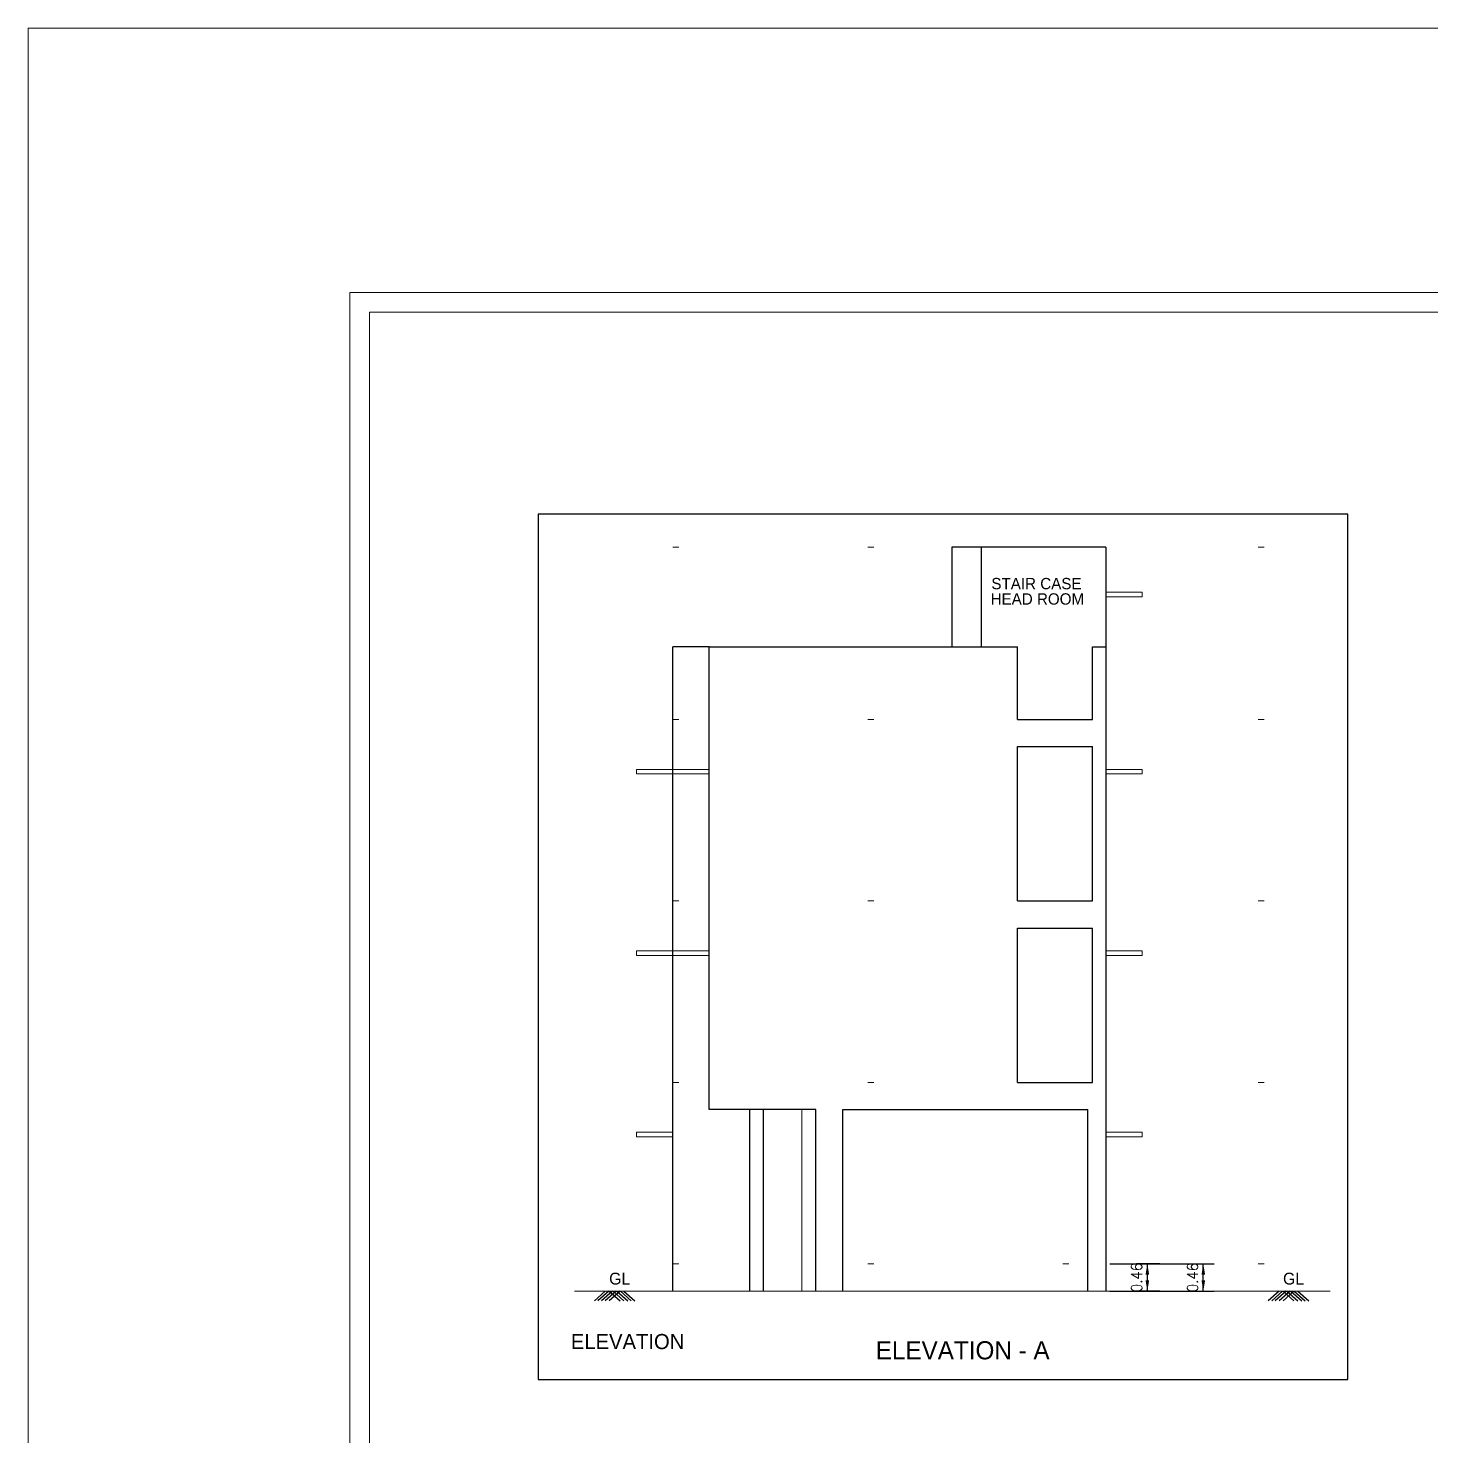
# Model space of a CAD drawing. Header units: metres. Extents: x -892 to 936, y 804 to 869.
# Drawn here: x 843.8 to 867.35, y 844.91 to 868.54 of the extents above; entities that cross this region are included whole.
import ezdxf

# ---------------------------------------------------------------- set-up
doc = ezdxf.new("R2010")
doc.units = ezdxf.units.M
doc.header["$MEASUREMENT"] = 0
doc.linetypes.add('DOT2', pattern=[3.175, 0, -3.175])
doc.layers.get('0').update_dxf_attribs({"lineweight": 0})
for name, color, linetype in [('BLK_1_PLINTH_HEIGHT', 7, 'Continuous'), ('BLK_1_SECTION', 66, 'Continuous'), ('COLUMN', 2, 'Continuous'), ('elev 1', 251, 'Continuous'), ('elev 2', 205, 'Continuous')]:
    doc.layers.add(name, color=color, linetype=linetype)
for name, color, linetype, lineweight in [('ELEV', 252, 'Continuous', 0), ('TEXT', 7, 'Continuous', 0), ('TITLE', 222, 'Continuous', 0)]:
    doc.layers.add(name, color=color, linetype=linetype, lineweight=lineweight)
doc.styles.add('dm', font='dm')
doc.styles.add('ed', font='ed')
doc.styles.get("Standard").update_dxf_attribs({"font": 'standard'})
doc.styles.add('uatext', font='uatext')
doc.styles.add('usa text', font='usa text')
doc.dimstyles.get("Standard").update_dxf_attribs({"dimtxt": 0.18, "dimasz": 0.18, "dimexe": 0.18, "dimexo": 0.0625, "dimgap": 0.09, "dimtad": 0, "dimtoh": 1, "dimzin": 0, "dimdsep": 46, "dimtxsty": 'dm', "dimcen": 0.09, "dimadec": 0, "dimazin": 0, "dimtfac": 1, "dimtdec": 4, "dimtofl": 0, "dimtmove": 0, "dimatfit": 3, "dimfxl": 0, "dimtolj": 1, "dimtzin": 0, "dimarcsym": 0})

# ---------------------------------------------------------------- blocks, each defined once
blk = doc.blocks.new('*D233')
at = {"layer": 'BLK_1_PLINTH_HEIGHT', "color": 0, "linetype": 'ByBlock', "lineweight": -2}
for p, q in [((861.958, 847.8), (863.709, 847.8)), ((863.529, 847.343), (863.529, 847.8)), ((861.958, 847.343), (863.709, 847.343))]:
    blk.add_line(p, q, dxfattribs=at)
for points in [[(863.529, 847.8), (863.559, 847.62), (863.499, 847.62)], [(863.529, 847.343), (863.499, 847.523), (863.559, 847.523)]]:
    blk.add_solid(points, dxfattribs=at)
at = {"layer": 'BLK_1_PLINTH_HEIGHT', "color": 0, "linetype": 'Continuous', "lineweight": -2, "insert": (863.349, 847.572), "char_height": 0.18, "width": 0.44, "attachment_point": 5, "rotation": 90}
blk.add_mtext('0.46', dxfattribs=at)
blk = doc.blocks.new('*D41')
at = {"layer": 'BLK_1_PLINTH_HEIGHT', "color": 0, "linetype": 'ByBlock', "lineweight": -2}
for p, q in [((862.801, 847.8), (862.41, 847.8)), ((862.59, 847.343), (862.59, 847.8)), ((862.801, 847.343), (862.41, 847.343))]:
    blk.add_line(p, q, dxfattribs=at)
for points in [[(862.59, 847.8), (862.62, 847.62), (862.56, 847.62)], [(862.59, 847.343), (862.56, 847.523), (862.62, 847.523)]]:
    blk.add_solid(points, dxfattribs=at)
at = {"layer": 'BLK_1_PLINTH_HEIGHT', "color": 0, "linetype": 'Continuous', "lineweight": -2, "insert": (862.41, 847.572), "char_height": 0.18, "width": 0.44, "attachment_point": 5, "rotation": 90}
blk.add_mtext('0.46', dxfattribs=at)

msp = doc.modelspace()

# ---------------------------------------------------------------- linework, layer by layer
at = {"color": 251, "linetype": 'DOT2'}
for p, q in [((854.623, 859.83), (864.572, 859.83)), ((854.623, 856.937), (864.572, 856.937)), ((854.623, 853.891), (864.572, 853.891)), ((854.623, 850.846), (864.572, 850.846)), ((854.623, 847.8), (864.572, 847.8))]:
    msp.add_line(p, q, dxfattribs=at)
at = {"linetype": 'ByBlock'}
msp.add_lwpolyline([(843.804, 804.442), (936.032, 804.442), (936.032, 868.537), (843.804, 868.537)], close=True, dxfattribs=at)
at = {"layer": 'BLK_1_SECTION', "linetype": 'ByBlock'}
msp.add_lwpolyline([(852.366, 845.861), (865.957, 845.861), (865.957, 860.382), (852.366, 860.382)], close=True, dxfattribs=at)
at = {"layer": 'COLUMN'}
for p, q in [((853.491, 847.343), (853.308, 847.178)), ((853.551, 847.343), (853.367, 847.178)), ((853.61, 847.343), (853.427, 847.178)), ((853.675, 847.343), (853.491, 847.178)), ((853.74, 847.343), (853.556, 847.178)), ((853.556, 847.343), (853.74, 847.178)), ((853.621, 847.343), (853.804, 847.178)), ((853.686, 847.343), (853.869, 847.178)), ((853.745, 847.343), (853.928, 847.178)), ((853.804, 847.343), (853.988, 847.178)), ((864.802, 847.343), (864.619, 847.178)), ((864.861, 847.343), (864.678, 847.178)), ((864.921, 847.343), (864.737, 847.178)), ((864.986, 847.343), (864.802, 847.178)), ((865.05, 847.343), (864.867, 847.178)), ((864.867, 847.343), (865.05, 847.178)), ((864.932, 847.343), (865.115, 847.178)), ((864.996, 847.343), (865.18, 847.178)), ((865.056, 847.343), (865.239, 847.178)), ((865.115, 847.343), (865.298, 847.178))]:
    msp.add_line(p, q, dxfattribs=at)
at = {"layer": 'ELEV', "color": 250}
for p, q in [((861.895, 859.07), (862.504, 859.07)), ((861.895, 858.994), (862.504, 858.994)), ((862.504, 858.994), (862.504, 859.07)), ((854.626, 856.099), (854.016, 856.099)), ((854.016, 856.023), (854.016, 856.099)), ((855.235, 856.099), (854.626, 856.099)), ((854.626, 856.023), (854.626, 856.099)), ((861.895, 856.099), (862.504, 856.099)), ((862.504, 856.023), (862.504, 856.099)), ((854.626, 856.023), (854.016, 856.023)), ((855.235, 856.023), (854.626, 856.023)), ((861.895, 856.023), (862.504, 856.023)), ((854.624, 853.054), (854.015, 853.054)), ((854.015, 852.978), (854.015, 853.054)), ((855.233, 853.054), (854.624, 853.054)), ((854.624, 852.978), (854.624, 853.054)), ((861.895, 853.054), (862.504, 853.054)), ((862.504, 852.978), (862.504, 853.054)), ((854.624, 852.978), (854.015, 852.978)), ((855.233, 852.978), (854.624, 852.978)), ((861.895, 852.978), (862.504, 852.978)), ((854.624, 850.008), (854.015, 850.008)), ((854.015, 849.932), (854.015, 850.008)), ((854.624, 849.932), (854.015, 849.932)), ((861.895, 850.008), (862.504, 850.008)), ((861.895, 849.932), (862.504, 849.932)), ((862.504, 849.932), (862.504, 850.008))]:
    msp.add_line(p, q, dxfattribs=at)
at = {"layer": 'ELEV', "linetype": 'ByBlock'}
msp.add_line((856.79, 847.343), (856.79, 850.389), dxfattribs=at)
at = {"layer": 'elev 1', "color": 251, "linetype": 'ByBlock'}
for p, q in [((859.307, 859.83), (859.307, 858.155)), ((859.802, 859.83), (859.307, 859.83))]:
    msp.add_line(p, q, dxfattribs=at)
at = {"layer": 'elev 1'}
for p, q in [((859.802, 859.83), (859.802, 858.155)), ((861.895, 859.83), (859.802, 859.83)), ((861.895, 859.83), (861.895, 858.155))]:
    msp.add_line(p, q, dxfattribs=at)
at = {"layer": 'elev 1', "color": 250, "linetype": 'ByBlock'}
for p, q in [((855.919, 847.343), (855.919, 850.389)), ((855.919, 847.343), (855.919, 850.389)), ((856.147, 847.343), (856.147, 850.389))]:
    msp.add_line(p, q, dxfattribs=at)
at = {"layer": 'elev 2', "linetype": 'ByBlock'}
for p in [(854.624, 847.343), (855.233, 858.155)]:
    msp.add_line(p, (854.624, 858.155), dxfattribs=at)
at = {"layer": 'elev 2', "color": 2}
for p, q in [((855.233, 850.389), (855.233, 858.155)), ((855.233, 858.155), (860.411, 858.155)), ((860.411, 856.937), (860.411, 858.155)), ((861.667, 856.937), (861.667, 858.155)), ((861.667, 858.155), (861.895, 858.155)), ((861.895, 858.155), (861.895, 847.343)), ((860.411, 856.937), (861.667, 856.937)), ((860.411, 853.891), (860.411, 856.48)), ((860.411, 856.48), (861.667, 856.48)), ((861.667, 853.891), (861.667, 856.48)), ((860.411, 853.891), (861.667, 853.891)), ((860.411, 850.846), (860.411, 853.434)), ((860.411, 853.434), (861.667, 853.434)), ((861.667, 850.846), (861.667, 853.434)), ((860.411, 850.846), (861.667, 850.846)), ((857.023, 850.389), (855.233, 850.389)), ((857.023, 847.343), (857.023, 850.389)), ((857.479, 847.343), (857.479, 850.389)), ((857.479, 850.389), (861.591, 850.389)), ((861.591, 847.343), (861.591, 850.389))]:
    msp.add_line(p, q, dxfattribs=at)
at = {"layer": 'TITLE'}
msp.add_line((852.974, 847.343), (865.661, 847.343), dxfattribs=at)
at = {"layer": 'TITLE', "color": 0}
for points in [[(849.204, 864.1), (932.374, 864.1), (932.374, 810.782), (849.204, 810.782)], [(849.531, 863.773), (932.047, 863.773), (932.047, 811.109), (849.531, 811.109)]]:
    msp.add_lwpolyline(points, close=True, dxfattribs=at)

# ---------------------------------------------------------------- texts
at = {"layer": 'BLK_1_SECTION', "linetype": 'ByBlock', "insert": (852.913, 846.624), "char_height": 0.2538, "width": 1.77652, "attachment_point": 1, "style": 'ed'}
msp.add_mtext('ELEVATION', dxfattribs=at)
at = {"layer": 'TEXT'}
for s, height, style, p in [('STAIR CASE', 0.1903, 'uatext', (859.972, 859.121)), (' HEAD ROOM', 0.1903, 'uatext', (859.888, 858.863)), ('GL', 0.1986, 'usa text', (853.556, 847.454)), ('GL', 0.1986, 'usa text', (864.867, 847.454)), ('ELEVATION - A', 0.30455, 'uatext', (858.03, 846.198))]:
    msp.add_text(s, height=height, dxfattribs=dict(at, style=style)).set_placement(p)

# ---------------------------------------------------------------- dimensions: what is measured, and where the dimension line sits
at = {"layer": 'BLK_1_PLINTH_HEIGHT', "linetype": 'ByBlock'}
for base, p1, p2, picture, middle in [((863.529, 847.8), (861.895, 847.343), (861.895, 847.8), '*D233', (863.349, 847.572)), ((862.59, 847.8), (862.863, 847.343), (862.863, 847.8), '*D41', (862.41, 847.572))]:
    dim = msp.add_linear_dim(base=base, p1=p1, p2=p2, angle=90, dimstyle='Standard', dxfattribs=at)
    dim.commit()
    dim.dimension.update_dxf_attribs({"geometry": picture, "text_midpoint": middle})

doc.saveas('drawing.dxf')
